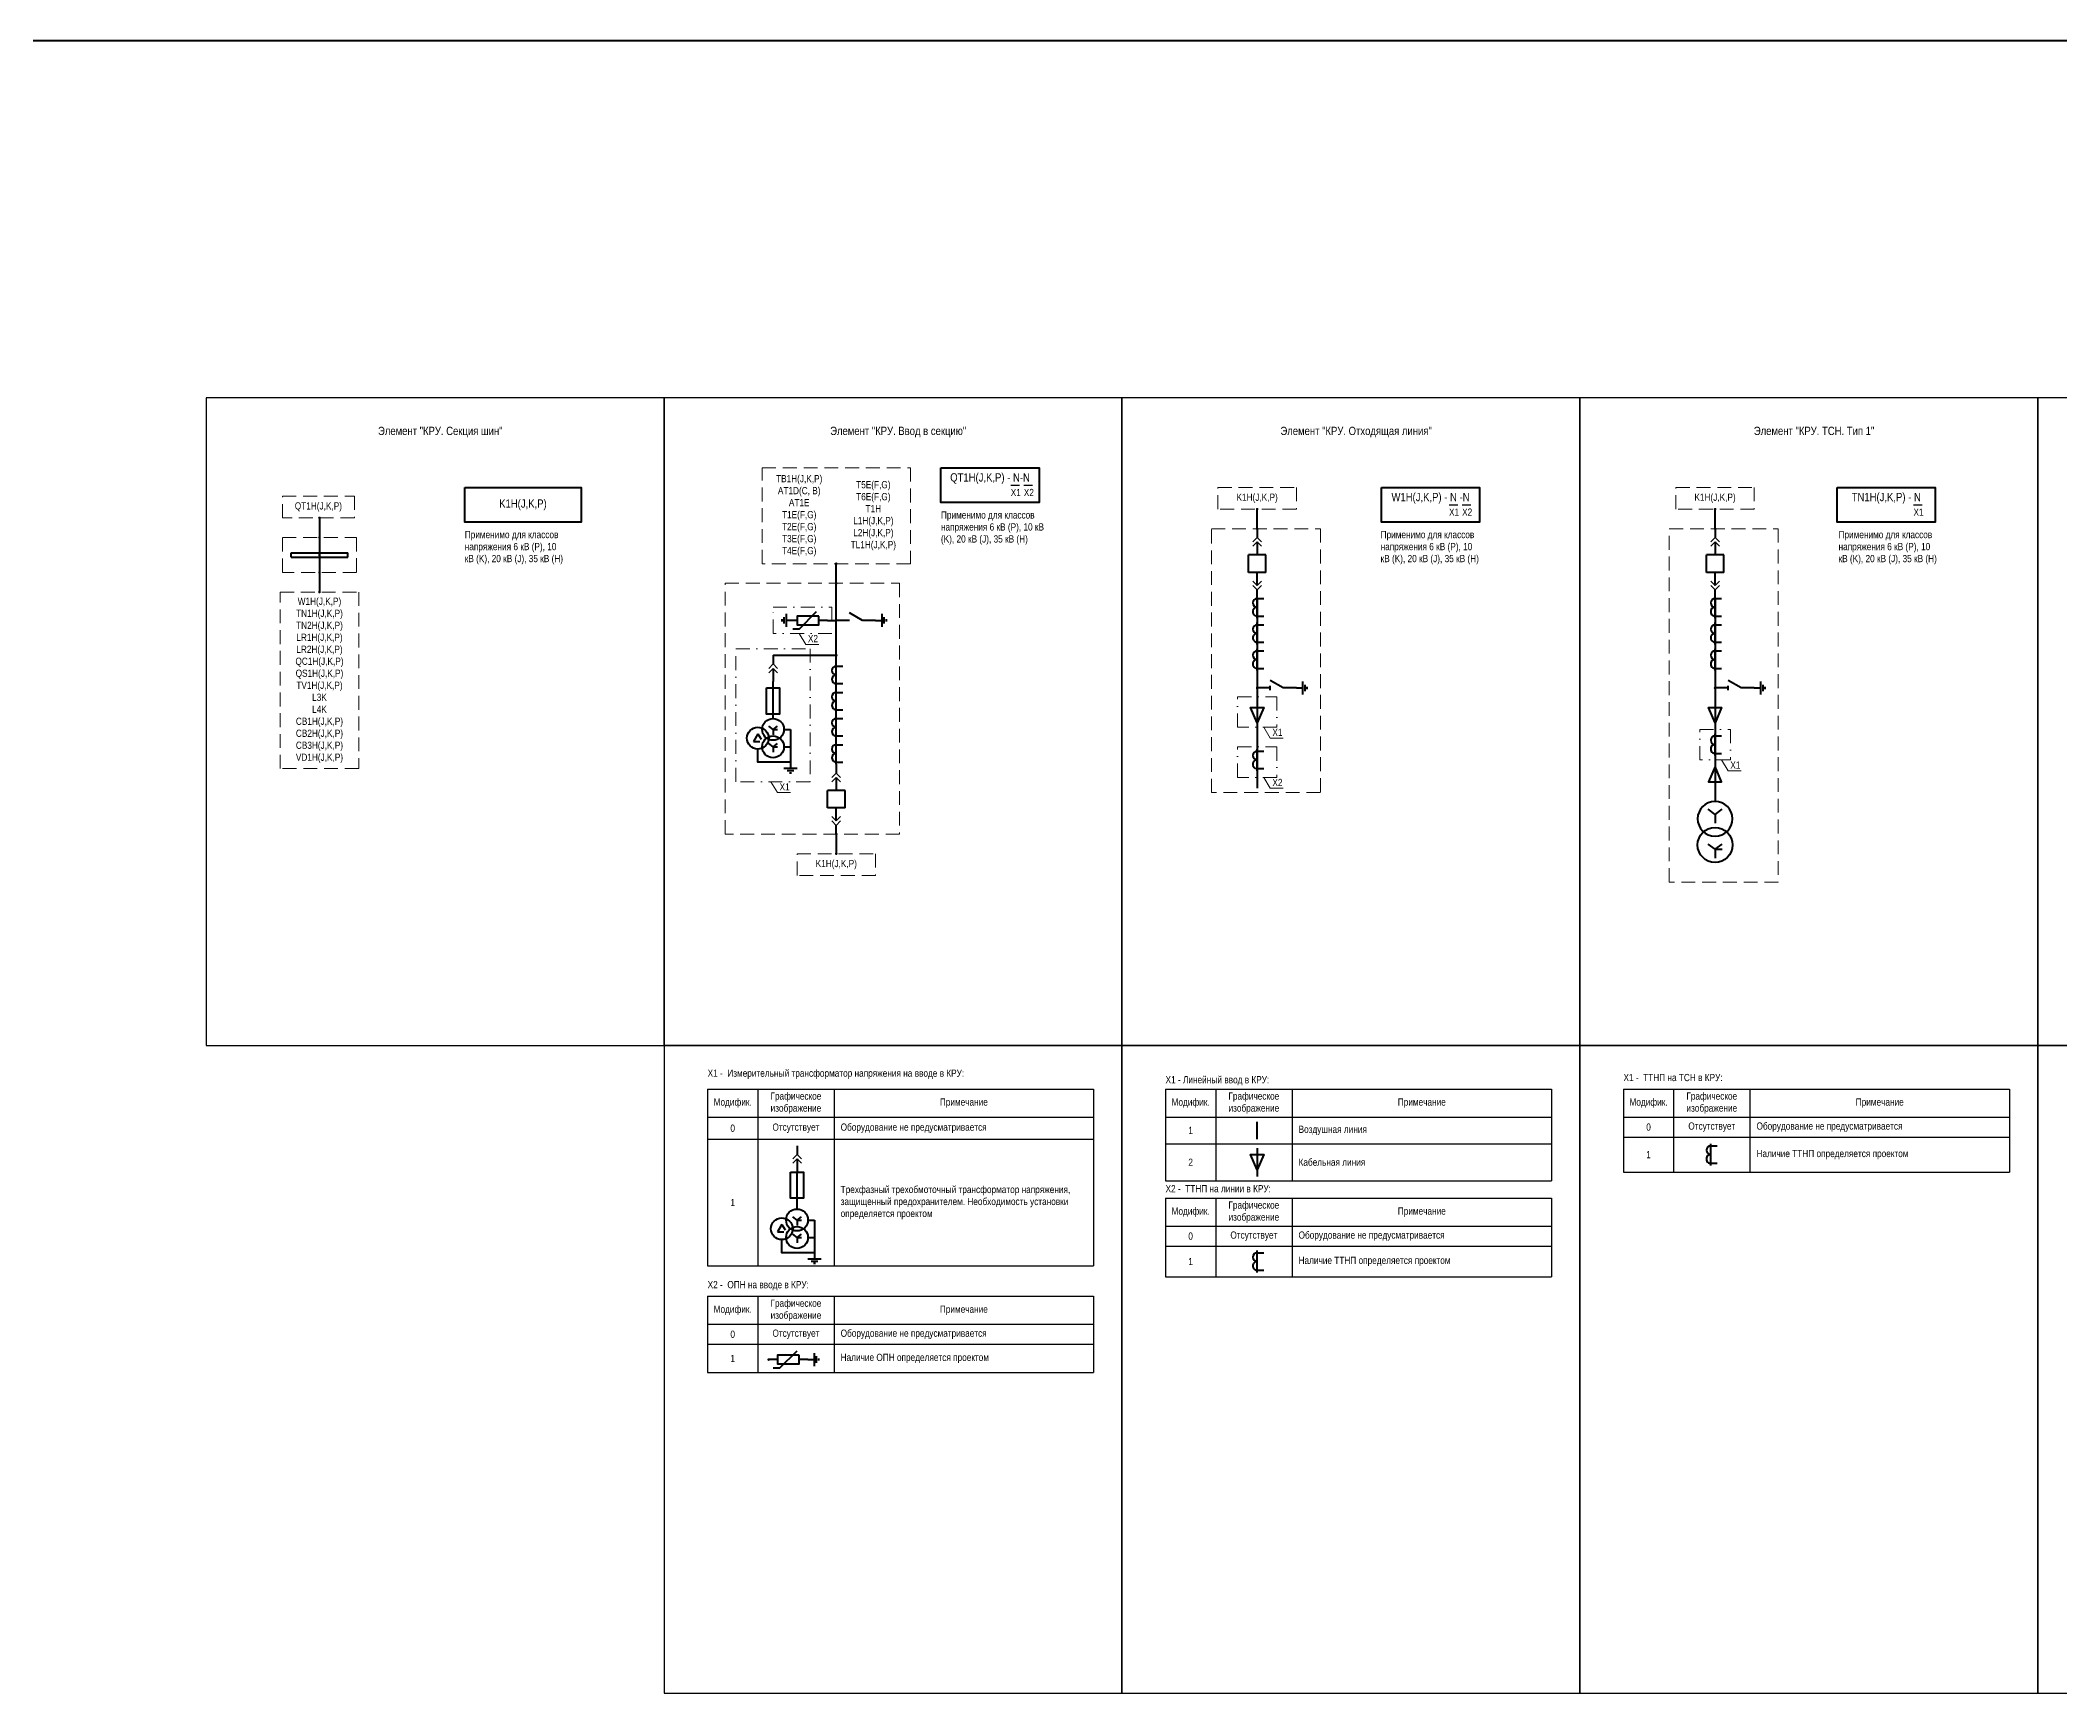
# Model space of a CAD drawing. Header units: millimetres. Extents: x 2565 to 10526, y 3800 to 9503.
# Drawn here: x 6763 to 7689, y 5112 to 5871 of the extents above; entities that cross this region are included whole.
import ezdxf
from ezdxf.enums import TextEntityAlignment as Align

# ---------------------------------------------------------------- set-up
doc = ezdxf.new("R2010")
doc.units = ezdxf.units.MM
doc.linetypes.add('штриховая2', pattern=[9.525, 6.35, -3.175])
doc.linetypes.add('штрихпунктирная2', pattern=[12.7, 6.35, -3.175, 0, -3.175])
for name, color, linetype, lineweight in [('Обводящая', 1, 'штрихпунктирная2', 13), ('Основная', 7, 'Continuous', 30), ('Толстая', 7, 'Continuous', 53), ('Штриховая', 7, 'штриховая2', 20)]:
    doc.layers.add(name, color=color, linetype=linetype, lineweight=lineweight)
doc.layers.add('Рамка', color=190, linetype='Continuous', lineweight=25, plot=False)
doc.styles.add('Narrow', font='ARIALN.TTF')
doc.styles.add('Вывод', font='tahoma.ttf', dxfattribs={"height": 2.5})
doc.styles.add('Компонент', font='ARIALN.TTF', dxfattribs={"height": 3.5})
doc.styles.add('Функция', font='ARIALN.TTF', dxfattribs={"height": 2})

# ---------------------------------------------------------------- blocks, each defined once
blk = doc.blocks.new('*U255')
at = {"layer": 'Основная', "ltscale": 0.25}
for p, q in [((2, 2), (0, 0)), ((0, 0), (2, -2))]:
    blk.add_line(p, q, dxfattribs=at)
blk = doc.blocks.new('*U52')
at = {"color": 0}
for p, q in [((0, 6), (0, 2)), ((0, 0), (0, -6))]:
    blk.add_line(p, q, dxfattribs=at)
at = {"color": 0, "ltscale": 0.25, "xscale": -1, "rotation": 90}
for p in [(0, 2), (0, 0)]:
    blk.add_blockref('*U255', p, dxfattribs=at)
at = {"layer": 'Основная'}
for tag, height, style, p in [('ОУ2', 3.5, 'Компонент', (-5, 6)), ('В2', 2.5, 'Вывод', (3, 6)), ('ОУ1', 3.5, 'Компонент', (-5, -6)), ('В1', 2.5, 'Вывод', (3, -6))]:
    blk.add_attdef(tag, text='', height=height, dxfattribs=dict(at, style=style)).set_placement(p, align=Align.MIDDLE_CENTER)
blk = doc.blocks.new('*U56')
at = {"color": 0}
for p, q in [((0, 0), (-8, 0)), ((-8, -8), (-8, 0)), ((0, -8), (0, 0)), ((0, -8), (-8, -8))]:
    blk.add_line(p, q, dxfattribs=at)
at = {"layer": 'Основная', "style": 'Компонент'}
blk.add_attdef('ОУ', text='', height=3.5, dxfattribs=at).set_placement((-15, -3), align=Align.MIDDLE_CENTER)
blk = doc.blocks.new('*U53')
at = {"color": 0}
for p, q in [((0, 0), (0, 6)), ((0, -6), (0, -2))]:
    blk.add_line(p, q, dxfattribs=at)
at = {"color": 0, "ltscale": 0.25, "rotation": 89.99999999999999}
for p in [(0, 0), (0, -2)]:
    blk.add_blockref('*U255', p, dxfattribs=at)
at = {"layer": 'Основная'}
for tag, height, style, p in [('ОУ1', 3.5, 'Компонент', (-5, 6)), ('В1', 2.5, 'Вывод', (3, 6)), ('ОУ2', 3.5, 'Компонент', (-5, -6)), ('В2', 2.5, 'Вывод', (3, -6))]:
    blk.add_attdef(tag, text='', height=height, dxfattribs=dict(at, style=style)).set_placement(p, align=Align.MIDDLE_CENTER)
blk = doc.blocks.new('*U42')
at = {"color": 0, "lineweight": 50}
blk.add_line((0, -5), (0, 5), dxfattribs=at)
at = {"color": 0, "ltscale": 0.25}
for p, q in [((0, 4), (3, 4)), ((0, -4), (3, -4))]:
    blk.add_line(p, q, dxfattribs=at)
for centre, major_axis, start_param, end_param in [((0, -2), (-2, 0), 4.712389, 7.853982), ((0, 2), (0, -2), 3.141593, 6.283185)]:
    blk.add_ellipse(centre, major_axis=major_axis, ratio=1, start_param=start_param, end_param=end_param, dxfattribs=at)
at = {"layer": 'Основная'}
for tag, height, style, p in [('ОУ', 3.5, 'Компонент', (-6, 0)), ('В1', 2.5, 'Вывод', (5, 6)), ('В2', 2.5, 'Вывод', (5, -6))]:
    blk.add_attdef(tag, text='', height=height, dxfattribs=dict(at, style=style)).set_placement(p, align=Align.MIDDLE_CENTER)
blk = doc.blocks.new('*U191')
at = {"color": 0}
blk.add_line((0, 0), (6, 3.43), dxfattribs=at)
blk = doc.blocks.new('*U32')
at = {"color": 0}
for p, q in [((-3, 0), (-9, 0)), ((9, 0), (3, 0))]:
    blk.add_line(p, q, dxfattribs=at)
at = {"color": 0, "ltscale": 0.25, "xscale": -1, "rotation": 359.9999999999999}
blk.add_blockref('*U191', (3, 0), dxfattribs=at)
at = {"layer": 'Основная'}
for tag, height, style, p in [('ОУ', 3.5, 'Компонент', (-25, 0)), ('В1', 2.5, 'Вывод', (-7, -2)), ('В2', 2.5, 'Вывод', (7, -2))]:
    blk.add_attdef(tag, text='', height=height, dxfattribs=dict(at, style=style)).set_placement(p, align=Align.MIDDLE_CENTER)
blk = doc.blocks.new('*U25')
at = {"color": 0}
for p, q in [((-3, 0), (0, 0)), ((0, -3), (0, 3)), ((1, -1.5), (1, 1.5)), ((2, -0.5), (2, 0.5))]:
    blk.add_line(p, q, dxfattribs=at)
blk = doc.blocks.new('*U46')
at = {"color": 0, "ltscale": 0.35}
for q in [(4, 4), (-7, -4)]:
    blk.add_line((-4, -4), q, dxfattribs=at)
at = {"color": 0}
for p, q in [((9, 0), (5, 0)), ((-5, 0), (-9, 0))]:
    blk.add_line(p, q, dxfattribs=at)
at = {"color": 0, "ltscale": 0.35}
blk.add_lwpolyline([(5, 2), (-5, 2), (-5, -2), (5, -2)], close=True, dxfattribs=at)
at = {"layer": 'Основная'}
for tag, height, style, p in [('ОУ', 3.5, 'Компонент', (0, 6)), ('В1', 2.5, 'Вывод', (-7, -2)), ('F', 2, 'Функция', (-3, -5)), ('В2', 2.5, 'Вывод', (7, -2))]:
    blk.add_attdef(tag, text='', height=height, dxfattribs=dict(at, style=style)).set_placement(p, align=Align.MIDDLE_CENTER)
blk = doc.blocks.new('*U30')
at = {"color": 0}
for p, q in [((-2, 0.5), (-2, -0.5)), ((-1, 1.5), (-1, -1.5)), ((0, 3), (0, -3)), ((3, 0), (0, 0))]:
    blk.add_line(p, q, dxfattribs=at)
blk = doc.blocks.new('*U50')
at = {"color": 0, "ltscale": 0.35}
for p, q in [((0, 2), (-2, -1.5)), ((0, 2), (1.5, -0.5)), ((-2, -1.5), (1, -1.5))]:
    blk.add_line(p, q, dxfattribs=at)
blk.add_circle((0, 0), 5, dxfattribs=at)
at = {"ltscale": 0.35, "style": 'Компонент'}
blk.add_attdef('ОУ', text='', height=3.5, dxfattribs=at).set_placement((0, 8), align=Align.MIDDLE_CENTER)
blk = doc.blocks.new('*U51')
at = {"color": 0, "ltscale": 0.35}
for q in [(-2, 1.5), (2, 1.5), (2, 0), (0, -2.5)]:
    blk.add_line((0, 0), q, dxfattribs=at)
blk.add_circle((0, 0), 5, dxfattribs=at)
at = {"ltscale": 0.35, "style": 'Компонент'}
blk.add_attdef('ОУ', text='', height=3.5, dxfattribs=at).set_placement((0, 8), align=Align.MIDDLE_CENTER)
blk = doc.blocks.new('*U19')
at = {"color": 0, "ltscale": 0.35}
for q in [(-2, 1.5), (2, 1.5), (2, 0), (0, -2.5)]:
    blk.add_line((0, 0), q, dxfattribs=at)
blk.add_circle((0, 0), 5, dxfattribs=at)
at = {"ltscale": 0.35, "style": 'Компонент'}
blk.add_attdef('ОУ', text='', height=3.5, dxfattribs=at).set_placement((0, 8), align=Align.MIDDLE_CENTER)
blk = doc.blocks.new('*U26')
at = {"color": 0}
for p, q in [((3, 0), (-3, 0)), ((0, 3), (0, 0)), ((1.5, -1), (-1.5, -1)), ((0.5, -2), (-0.5, -2))]:
    blk.add_line(p, q, dxfattribs=at)
blk = doc.blocks.new('*U35')
at = {"color": 0}
blk.add_line((0, -1), (0, 1), dxfattribs=at)
blk = doc.blocks.new('*U41')
at = {"color": 0}
for p, q in [((-3, 0), (-9, 0)), ((9, 0), (3, 0))]:
    blk.add_line(p, q, dxfattribs=at)
at = {"color": 0, "ltscale": 0.25, "xscale": -1}
for name, p in [('*U191', (3, 0)), ('*U35', (-3, 0))]:
    blk.add_blockref(name, p, dxfattribs=at)
at = {"layer": 'Основная'}
for tag, height, style, p in [('ОУ', 3.5, 'Компонент', (0, 12)), ('В1', 2.5, 'Вывод', (-7, -2)), ('В2', 2.5, 'Вывод', (7, -2))]:
    blk.add_attdef(tag, text='', height=height, dxfattribs=dict(at, style=style)).set_placement(p, align=Align.MIDDLE_CENTER)
blk = doc.blocks.new('*T174')
at = {"layer": 'Основная', "color": 0, "linetype": 'ByBlock', "lineweight": -2, "transparency": 16777216}
for p, q in [((0, 0), (177, 0)), ((0, 0), (0, -81)), ((23, 0), (23, -81)), ((58, 0), (58, -81)), ((177, 0), (177, -81)), ((0, -12.79), (177, -12.79)), ((0, -23), (177, -23)), ((0, -81), (177, -81))]:
    blk.add_line(p, q, dxfattribs=at)
at = {"layer": 'Основная', "color": 0, "transparency": 16777216, "char_height": 3.3, "style": 'Narrow'}
for s, insert, width, attachment_point in [('Модифик.', (11.5, -6.4), 20, 5), ('Графическое изображение', (40.5, -6.4), 32, 5), ('Примечание', (117.5, -6.4), 116, 5), ('0', (11.5, -17.9), 20, 5), ('Отсутствует', (40.5, -17.9), 32, 5), ('Оборудование не предусматривается', (61, -17.9), 113, 4), ('Трехфазный трехобмоточный трансформатор напряжения, защищенный предохранителем. Необходимость установки определяется проектом', (61, -52), 113, 4), ('1', (11.5, -52), 20, 5)]:
    blk.add_mtext(s, dxfattribs=dict(at, insert=insert, width=width, attachment_point=attachment_point))
blk = doc.blocks.new('*T175')
at = {"layer": 'Основная', "color": 0, "linetype": 'ByBlock', "lineweight": -2, "transparency": 16777216}
for p, q in [((0, 0), (177, 0)), ((0, 0), (0, -35)), ((23, 0), (23, -35)), ((58, 0), (58, -35)), ((177, 0), (177, -35)), ((0, -12.79), (177, -12.79)), ((0, -22), (177, -22)), ((0, -35), (177, -35))]:
    blk.add_line(p, q, dxfattribs=at)
at = {"layer": 'Основная', "color": 0, "transparency": 16777216, "char_height": 3.3, "style": 'Narrow'}
for s, insert, width, attachment_point in [('Модифик.', (11.5, -6.4), 20, 5), ('Графическое изображение', (40.5, -6.4), 32, 5), ('Примечание', (117.5, -6.4), 116, 5), ('0', (11.5, -17.4), 20, 5), ('Отсутствует', (40.5, -17.4), 32, 5), ('Оборудование не предусматривается', (61, -17.4), 113, 4), ('1', (11.5, -28.5), 20, 5), ('Наличие ОПН определяется проектом', (61, -28.5), 113, 4)]:
    blk.add_mtext(s, dxfattribs=dict(at, insert=insert, width=width, attachment_point=attachment_point))
blk = doc.blocks.new('*U44')
at = {"color": 0, "ltscale": 0.35}
for q in [(4, 4), (-7, -4)]:
    blk.add_line((-4, -4), q, dxfattribs=at)
at = {"color": 0}
for p, q in [((9, 0), (5, 0)), ((-5, 0), (-9, 0))]:
    blk.add_line(p, q, dxfattribs=at)
at = {"color": 0, "ltscale": 0.35}
blk.add_lwpolyline([(5, 2), (-5, 2), (-5, -2), (5, -2)], close=True, dxfattribs=at)
at = {"layer": 'Основная'}
for tag, height, style, p in [('ОУ', 3.5, 'Компонент', (0, 6)), ('В1', 2.5, 'Вывод', (-7, -2)), ('F', 2, 'Функция', (-3, -5)), ('В2', 2.5, 'Вывод', (7, -2))]:
    blk.add_attdef(tag, text='', height=height, dxfattribs=dict(at, style=style)).set_placement(p, align=Align.MIDDLE_CENTER)
blk = doc.blocks.new('*U28')
at = {"color": 0}
for p, q in [((-3, 0), (0, 0)), ((0, -3), (0, 3)), ((1, -1.5), (1, 1.5)), ((2, -0.5), (2, 0.5))]:
    blk.add_line(p, q, dxfattribs=at)
blk = doc.blocks.new('*U113')
at = {"ltscale": 0.25}
for q in [(-3.2, 0.4), (3.2, 0.4), (0, -6), (3.21, -2)]:
    blk.add_line((0, -2), q, dxfattribs=at)
blk.add_circle((0, 0), 8, dxfattribs=at)
at = {"layer": 'Основная', "style": 'Компонент'}
blk.add_attdef('ОУ', text='', height=3.5, dxfattribs=at).set_placement((17, 0), align=Align.MIDDLE_CENTER)
blk = doc.blocks.new('*U61')
at = {"ltscale": 0.25}
for q in [(-3.2, 4.4), (3.2, 4.4), (0, -2)]:
    blk.add_line((0, 2), q, dxfattribs=at)
blk.add_circle((0, 0), 8, dxfattribs=at)
at = {"layer": 'Основная', "style": 'Компонент'}
blk.add_attdef('ОУ', text='', height=3.5, dxfattribs=at).set_placement((-17, 0), align=Align.MIDDLE_CENTER)
blk = doc.blocks.new('*T176')
at = {"layer": 'Основная', "color": 0, "linetype": 'ByBlock', "lineweight": -2, "transparency": 16777216}
for p, q in [((0, 0), (177, 0)), ((0, 0), (0, -42)), ((23, 0), (23, -42)), ((58, 0), (58, -42)), ((177, 0), (177, -42)), ((0, -12.79), (177, -12.79)), ((0, -25), (177, -25)), ((0, -42), (177, -42))]:
    blk.add_line(p, q, dxfattribs=at)
at = {"layer": 'Основная', "color": 0, "transparency": 16777216, "char_height": 3.3, "style": 'Narrow'}
for s, insert, width, attachment_point in [('Модифик.', (11.5, -6.4), 20, 5), ('Графическое изображение', (40.5, -6.4), 32, 5), ('Примечание', (117.5, -6.4), 116, 5), ('1', (11.5, -18.9), 20, 5), ('Воздушная линия', (61, -18.9), 113, 4), ('2', (11.5, -33.5), 20, 5), ('Кабельная линия', (61, -33.5), 113, 4)]:
    blk.add_mtext(s, dxfattribs=dict(at, insert=insert, width=width, attachment_point=attachment_point))
blk = doc.blocks.new('*T177')
at = {"layer": 'Основная', "color": 0, "linetype": 'ByBlock', "lineweight": -2, "transparency": 16777216}
for p, q in [((0, 0), (177, 0)), ((0, 0), (0, -36)), ((23, 0), (23, -36)), ((58, 0), (58, -36)), ((177, 0), (177, -36)), ((0, -12.79), (177, -12.79)), ((0, -22), (177, -22)), ((0, -36), (177, -36))]:
    blk.add_line(p, q, dxfattribs=at)
at = {"layer": 'Основная', "color": 0, "transparency": 16777216, "char_height": 3.3, "style": 'Narrow'}
for s, insert, width, attachment_point in [('Модифик.', (11.5, -6.4), 20, 5), ('Графическое изображение', (40.5, -6.4), 32, 5), ('Примечание', (117.5, -6.4), 116, 5), ('0', (11.5, -17.4), 20, 5), ('Отсутствует', (40.5, -17.4), 32, 5), ('Оборудование не предусматривается', (61, -17.4), 113, 4), ('1', (11.5, -29), 20, 5), ('Наличие {\\C256;ТТНП} определяется проектом', (61, -29), 113, 4)]:
    blk.add_mtext(s, dxfattribs=dict(at, insert=insert, width=width, attachment_point=attachment_point))
blk = doc.blocks.new('*T178')
at = {"layer": 'Основная', "color": 0, "linetype": 'ByBlock', "lineweight": -2, "transparency": 16777216}
for p, q in [((0, 0), (177, 0)), ((0, 0), (0, -38)), ((23, 0), (23, -38)), ((58, 0), (58, -38)), ((177, 0), (177, -38)), ((0, -12.79), (177, -12.79)), ((0, -22), (177, -22)), ((0, -38), (177, -38))]:
    blk.add_line(p, q, dxfattribs=at)
at = {"layer": 'Основная', "color": 0, "transparency": 16777216, "char_height": 3.3, "style": 'Narrow'}
for s, insert, width, attachment_point in [('Модифик.', (11.5, -6.4), 20, 5), ('Графическое изображение', (40.5, -6.4), 32, 5), ('Примечание', (117.5, -6.4), 116, 5), ('0', (11.5, -17.4), 20, 5), ('Отсутствует', (40.5, -17.4), 32, 5), ('Оборудование не предусматривается', (61, -17.4), 113, 4), ('1', (11.5, -30), 20, 5), ('Наличие {\\C256;ТТНП} определяется проектом', (61, -30), 113, 4)]:
    blk.add_mtext(s, dxfattribs=dict(at, insert=insert, width=width, attachment_point=attachment_point))
blk = doc.blocks.new('*U179')
at = {"color": 0}
for p, q in [((0, 0), (26, 0)), ((0, -2), (0, 0)), ((26, -2), (26, 0)), ((0, -2), (26, -2))]:
    blk.add_line(p, q, dxfattribs=at)
at = {"layer": 'Основная', "style": 'Компонент'}
blk.add_attdef('ОШ', text='', height=3.5, dxfattribs=at).set_placement((6, 4), align=Align.MIDDLE_CENTER)

msp = doc.modelspace()

# ---------------------------------------------------------------- linework, layer by layer
at = {"layer": 'Обводящая'}
for points in [[(7099, 5611), (7126, 5611), (7126, 5599), (7099, 5599)], [(7082, 5592), (7116, 5592), (7116, 5531), (7082, 5531)], [(7312, 5570), (7330, 5570), (7330, 5556), (7312, 5556)], [(7312, 5547), (7330, 5547), (7330, 5533), (7312, 5533)], [(7524, 5555), (7538, 5555), (7538, 5541), (7524, 5541)]]:
    msp.add_lwpolyline(points, close=True, dxfattribs=at)
for points in [[(7111, 5599), (7114, 5594), (7120, 5594)], [(7324, 5556), (7327, 5551), (7333, 5551)], [(7534, 5541), (7537, 5536), (7543, 5536)], [(7098, 5531), (7101, 5526), (7107, 5526)], [(7324, 5533), (7327, 5528), (7333, 5528)]]:
    msp.add_lwpolyline(points, dxfattribs=at)
at = {"layer": 'Основная', "color": 5, "lineweight": 70}
msp.add_lwpolyline([(4029, 5871), (10526, 5871), (10526, 4732), (4029, 4732)], close=True, dxfattribs=at)
at = {"layer": 'Основная'}
for points in [[(7208, 5667), (7212, 5667)], [(7214, 5667), (7218, 5667)], [(7409, 5658), (7413, 5658)], [(7415, 5658), (7419, 5658)], [(7622, 5658), (7626, 5658)]]:
    msp.add_lwpolyline(points, dxfattribs=at)
at = {"layer": 'Рамка'}
for points in [[(6839, 5410), (7049, 5410), (7049, 5707), (6839, 5707)], [(7049, 5410), (7259, 5410), (7259, 5707), (7049, 5707)], [(7259, 5410), (7469, 5410), (7469, 5707), (7259, 5707)], [(7469, 5410), (7679, 5410), (7679, 5707), (7469, 5707)], [(7679, 5410), (7889, 5410), (7889, 5707), (7679, 5707)], [(7049, 5113), (7259, 5113), (7259, 5410), (7049, 5410)], [(7259, 5113), (7469, 5113), (7469, 5410), (7259, 5410)], [(7469, 5113), (7679, 5113), (7679, 5410), (7469, 5410)], [(7679, 5113), (7889, 5113), (7889, 5410), (7679, 5410)]]:
    msp.add_lwpolyline(points, close=True, dxfattribs=at)
at = {"layer": 'Толстая'}
for points in [[(7176, 5675), (7221, 5675), (7221, 5659), (7176, 5659)], [(6957.62, 5666), (7011, 5666), (7011, 5650), (6957.62, 5650)], [(7378, 5666), (7423, 5666), (7423, 5650), (7378, 5650)], [(7587, 5666), (7632, 5666), (7632, 5650), (7587, 5650)], [(7096, 5574), (7102, 5574), (7102, 5562), (7096, 5562)], [(7107, 5352), (7113, 5352), (7113, 5340), (7107, 5340)]]:
    msp.add_lwpolyline(points, close=True, dxfattribs=at)
at = {"layer": 'Толстая', "ltscale": 0.25, "const_width": 0.6}
for points in [[(6890.7, 5652, 1), (6891.3, 5652, 1)], [(7320.7, 5656, 1), (7321.3, 5656, 1)], [(7530.7, 5656, 1), (7531.3, 5656, 1)], [(6890.7, 5643, 1), (6891.3, 5643, 1)], [(7320.7, 5647, 1), (7321.3, 5647, 1)], [(7530.7, 5647, 1), (7531.3, 5647, 1)], [(6890.7, 5635, 1), (6891.3, 5635, 1)], [(7127.7, 5631, 1), (7128.3, 5631, 1)], [(6890.7, 5627, 1), (6891.3, 5627, 1)], [(7127.7, 5622, 1), (7128.3, 5622, 1)], [(6890.7, 5618, 1), (6891.3, 5618, 1)], [(7127.7, 5605, 1), (7128.3, 5605, 1)], [(7127.7, 5589, 1), (7128.3, 5589, 1)], [(7320.7, 5574, 1), (7321.3, 5574, 1)], [(7530.7, 5574, 1), (7531.3, 5574, 1)], [(7106.7, 5547, 1), (7107.3, 5547, 1)], [(7106.7, 5540, 1), (7107.3, 5540, 1)], [(7127.7, 5507, 1), (7128.3, 5507, 1)], [(7127.7, 5498, 1), (7128.3, 5498, 1)], [(7117.7, 5322, 1), (7118.3, 5322, 1)], [(7117.7, 5315, 1), (7118.3, 5315, 1)], [(7096.7, 5266, 1), (7097.3, 5266, 1)]]:
    msp.add_lwpolyline(points, format="xyb", close=True, dxfattribs=at)
at = {"layer": 'Толстая'}
for points in [[(6891, 5652), (6891, 5635)], [(7321, 5647), (7321, 5656)], [(7531, 5647), (7531, 5656)], [(6891, 5635), (6891, 5618)], [(7128, 5539), (7128, 5631)], [(7321, 5615), (7321, 5528)], [(7531, 5615), (7531, 5522)], [(7124, 5605), (7128, 5605)], [(7099, 5589), (7128, 5589)], [(7099, 5560), (7099, 5577)], [(7321, 5558), (7318, 5565), (7324, 5565), (7321, 5558)], [(7531, 5558), (7528, 5565), (7534, 5565), (7531, 5558)], [(7107, 5555), (7107, 5540)], [(7107, 5540), (7092, 5540), (7092, 5546)], [(7531, 5538), (7528, 5531), (7534, 5531), (7531, 5538)], [(7128, 5507), (7128, 5498)], [(7321, 5367), (7321, 5375)], [(7321, 5363), (7321, 5350)], [(7321, 5353), (7318, 5360), (7324, 5360), (7321, 5353)], [(7110, 5335), (7110, 5352)], [(7118, 5330), (7118, 5315)], [(7118, 5315), (7103, 5315), (7103, 5321)]]:
    msp.add_lwpolyline(points, dxfattribs=at)
at = {"layer": 'Толстая', "ltscale": 100}
for points in [[(7104, 5555), (7107, 5555)], [(7104, 5547), (7107, 5547)], [(7115, 5330), (7118, 5330)], [(7115, 5322), (7118, 5322)]]:
    msp.add_lwpolyline(points, dxfattribs=at)
at = {"layer": 'Штриховая'}
for points in [[(7094, 5675), (7162, 5675), (7162, 5631), (7094, 5631)], [(6874, 5643), (6908, 5643), (6908, 5627), (6874, 5627)], [(7300, 5647), (7350, 5647), (7350, 5526), (7300, 5526)], [(7510, 5647), (7560, 5647), (7560, 5485), (7510, 5485)], [(7077, 5622), (7157, 5622), (7157, 5507), (7077, 5507)]]:
    msp.add_lwpolyline(points, close=True, dxfattribs=at)
at = {"layer": 'Штриховая', "linetype": 'штриховая2'}
for points in [[(6874, 5662), (6907, 5662), (6907, 5652), (6874, 5652)], [(7303, 5666), (7339, 5666), (7339, 5656), (7303, 5656)], [(7513, 5666), (7549, 5666), (7549, 5656), (7513, 5656)], [(6873, 5618), (6909, 5618), (6909, 5537), (6873, 5537)], [(7110, 5498), (7146, 5498), (7146, 5488), (7110, 5488)]]:
    msp.add_lwpolyline(points, close=True, dxfattribs=at)

# ---------------------------------------------------------------- block references
for name, p in [('*T174', (7069, 5390)), ('*T176', (7279, 5390)), ('*T178', (7489, 5390)), ('*T177', (7279, 5340)), ('*T175', (7069, 5295))]:
    msp.add_blockref(name, p)
at = {"layer": 'Толстая', "ltscale": 0.25}
for name, p in [('*U52', (7321, 5641)), ('*U52', (7531, 5641)), ('*U179', (6878, 5636)), ('*U56', (7325, 5635)), ('*U56', (7535, 5635)), ('*U53', (7321, 5621)), ('*U53', (7531, 5621)), ('*U42', (7321, 5611)), ('*U42', (7531, 5611)), ('*U30', (7105, 5605)), ('*U32', (7137, 5605)), ('*U25', (7149, 5605)), ('*U42', (7321, 5599)), ('*U42', (7531, 5599)), ('*U52', (7099, 5583)), ('*U42', (7128, 5580)), ('*U42', (7321, 5587)), ('*U42', (7531, 5587)), ('*U41', (7330, 5574)), ('*U25', (7342, 5574)), ('*U41', (7540, 5574)), ('*U25', (7552, 5574)), ('*U42', (7128, 5568)), ('*U42', (7128, 5556)), ('*U42', (7128, 5544)), ('*U42', (7531, 5548)), ('*U26', (7107, 5537)), ('*U52', (7128, 5533)), ('*U42', (7321, 5541)), ('*U56', (7132, 5527)), ('*U53', (7128, 5513)), ('*U52', (7110, 5358)), ('*U42', (7529, 5360)), ('*U42', (7321, 5311)), ('*U26', (7118, 5312)), ('*U28', (7118, 5266))]:
    msp.add_blockref(name, p, dxfattribs=at)
at = {"layer": 'Толстая', "ltscale": 0.35}
for name, p in [('*U46', (7115, 5605)), ('*U50', (7092, 5551)), ('*U19', (7099, 5555)), ('*U51', (7099, 5547)), ('*U113', (7531, 5502)), ('*U19', (7110, 5330)), ('*U50', (7103, 5326)), ('*U51', (7110, 5322)), ('*U44', (7106, 5266))]:
    msp.add_blockref(name, p, dxfattribs=at)
at = {"layer": 'Толстая', "ltscale": 0.35, "xscale": -1}
msp.add_blockref('*U61', (7531, 5514), dxfattribs=at)

# ---------------------------------------------------------------- texts
at = {"layer": 'Основная', "style": 'Narrow'}
for s, p in [('Элемент "КРУ. Секция шин" ', (6947, 5690)), ('Элемент "КРУ. Ввод в секцию" ', (7157, 5690)), ('Элемент "КРУ. Отходящая линия" ', (7367, 5690)), ('Элемент "КРУ. ТСН. Тип 1" ', (7577, 5690))]:
    msp.add_text(s, height=3.8, dxfattribs=at).set_placement(p, align=Align.CENTER)
for s, p in [('X1', (7208, 5662)), ('X2', (7214, 5662)), ('X1', (7409, 5653)), ('X2', (7415, 5653)), ('X1', (7622, 5653)), ('X2', (7115, 5595)), ('X1', (7328, 5552)), ('X1', (7538, 5537)), ('X1', (7102, 5527)), ('X2', (7328, 5529))]:
    msp.add_text(s, height=3.3, dxfattribs=at).set_placement(p)
for s, insert, char_height, width, attachment_point in [('TB1H(J,K,P)\\PAT1D(C, B)\\PAT1E\\PT1E(F,G)\\PT2E(F,G)\\PT3E(F,G)\\PT4E(F,G)', (7111, 5653), 3.3, 34, 5), ('T5E(F,G)\\PT6E(F,G)\\P\\pi-9.9,l9.9,t9.9;T1H\\PL1H(J,K,P)\\PL2H(J,K,P)\\PTL1H(J,K,P)', (7145, 5653), 3.3, 34, 5), ('\\pi-11.4,l11.4,t11.4;QT1H(J,K,P) - N-N', (7198.5, 5670), 3.8, 45, 5), ('\\pi-11.4,l11.4,t11.4;K1H(J,K,P)', (6984.31, 5658), 3.8, 53.3807, 5), ('\\pi-11.4,l11.4,t11.4;W1H(J,K,P) - N -N', (7400.5, 5661), 3.8, 45, 5), ('\\pi-11.4,l11.4,t11.4;TN1H(J,K,P) - N', (7609.5, 5661), 3.8, 45, 5), ('Применимо для классов напряжения 6 кВ (P), 10 кВ (K), 20 кВ (J), 35 кВ (H)', (7176, 5655), 3.3, 50, 1), ('Применимо для классов напряжения 6 кВ (P), 10 кВ (K), 20 кВ (J), 35 кВ (H)', (6957.62, 5646), 3.3, 47, 1), ('Применимо для классов напряжения 6 кВ (P), 10 кВ (K), 20 кВ (J), 35 кВ (H)', (7377.62, 5646), 3.3, 47, 1), ('Применимо для классов напряжения 6 кВ (P), 10 кВ (K), 20 кВ (J), 35 кВ (H)', (7587.62, 5646), 3.3, 47, 1), ('\\pi-9.9,l9.9,t9.9;X1 -  Измерительный трансформатор напряжения на вводе в КРУ:', (7069, 5399), 3.3, 161, 1), ('\\pi-9.9,l9.9,t9.9;X1 - Линейный ввод в КРУ:', (7279, 5396), 3.3, 161, 1), ('\\pi-9.9,l9.9,t9.9;X1 -  ТТНП на ТСН в КРУ:', (7489, 5397), 3.3, 120, 1), ('\\pi-9.9,l9.9,t9.9;X2 -  ТТНП на линии в КРУ:', (7279, 5346), 3.3, 120, 1), ('\\pi-9.9,l9.9,t9.9;X2 -  ОПН на вводе в КРУ:', (7069, 5302), 3.3, 120, 1)]:
    msp.add_mtext(s, dxfattribs=dict(at, insert=insert, char_height=char_height, width=width, attachment_point=attachment_point))
at = {"layer": 'Штриховая', "linetype": 'штриховая2', "char_height": 3.3, "attachment_point": 5, "style": 'Narrow'}
for s, insert, width in [('\\pi-9.9,l9.9,t9.9;QT1H(J,K,P)', (6890.5, 5657), 33), ('\\pi-9.9,l9.9,t9.9;K1H(J,K,P)', (7321, 5661), 36), ('\\pi-9.9,l9.9,t9.9;K1H(J,K,P)', (7531, 5661), 36), ('\\pi-9.9,l9.9,t9.9;W1H(J,K,P)\\PTN1H(J,K,P)\\PTN2H(J,K,P)\\PLR1H(J,K,P)\\PLR2H(J,K,P)\\PQC1H(J,K,P)\\PQS1H(J,K,P)\\PTV1H(J,K,P)\\PL3K\\PL4K\\PCB1H(J,K,P)\\PCB2H(J,K,P)\\PCB3H(J,K,P)\\PVD1H(J,K,P)', (6891, 5577.5), 36), ('\\pi-9.9,l9.9,t9.9;K1H(J,K,P)', (7128, 5493), 36)]:
    msp.add_mtext(s, dxfattribs=dict(at, insert=insert, width=width))

doc.saveas('drawing.dxf')
